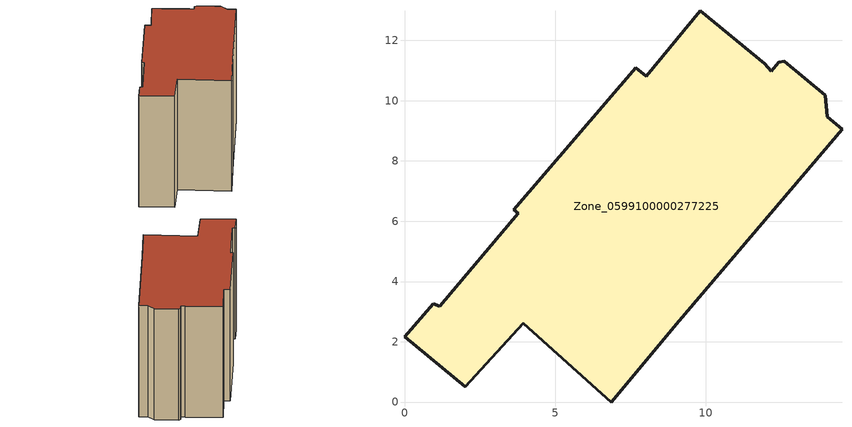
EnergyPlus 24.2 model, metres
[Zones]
Zone_0599100000277225
 floor ground (C_G): 1.17,3.18 3.78,6.27 3.62,6.38 7.67,11.1 8.03,10.81 9.81,12.98 11.95,11.22 12.17,10.98 12.42,11.28 12.61,11.31 13.97,10.18 14.03,9.47 14.52,9.06 9.12,2.7 6.87,0 3.94,2.61 2.02,0.51 0,2.16 0.95,3.26 z0
 wall outside (C_F): 14.52,9.06 14.03,9.47 13.97,10.18 12.61,11.31 12.42,11.28 12.17,10.98 11.95,11.22 9.81,12.98 8.03,10.81 7.67,11.1 3.62,6.38 3.78,6.27 1.17,3.18 0.95,3.26 0,2.16 2.02,0.51 3.94,2.61 6.87,0 9.12,2.7 14.52,9.06 z0:8.9
 roof outside (C_R): 3.78,6.27 1.17,3.18 0.95,3.26 0,2.16 2.02,0.51 3.94,2.61 6.87,0 9.12,2.7 14.52,9.06 14.03,9.47 13.97,10.18 12.61,11.31 12.42,11.28 12.17,10.98 11.95,11.22 9.81,12.98 8.03,10.81 7.67,11.1 3.62,6.38 z8.9
[BUILDING]
Pand.0599100000277225: North Axis=0; Terrain=City; Loads Convergence Tolerance Value=0.04; Temperature Convergence Tolerance Value=0.4; Solar Distribution=FullExterior; Maximum Number of Warmup Days=25; Minimum Number of Warmup Days=1
[Site:Location]
Rotterdam.The.Hague.AP_ZH_NLD Design_Conditions: Latitude=51.96; Longitude=4.45; Time Zone=1; Elevation=-4.5
[SITE:GROUNDTEMPERATURE:BUILDINGSURFACE]
18, 18, 18, 18, 18, 18, 18, 18, 18, 18, 18, 18
[MATERIAL] Thermal Absorptance=0.9; Solar Absorptance=0.7; Visible Absorptance=0.7
Name | Roughness | Thickness | Conductivity | Density | Specific Heat
G.TC.1946 | MediumSmooth | 0.15 | 1 | 540 | 1210
F.TC.1946 | Rough | 0.3 | 0.857143 | 1920 | 840
R.TC.1946 | MediumRough | 0.2 | 0.909091 | 1500 | 1000
[CONSTRUCTION]
C_G: G.TC.1946
C_F: F.TC.1946
C_R: R.TC.1946
[ZONE]
Zone_0599100000277225: Type=1; Multiplier=1; Ceiling Height=Autocalculate; Volume=Autocalculate; Floor Area=autocalculate; Part of Total Floor Area=Yes
[ZONEINFILTRATION:DESIGNFLOWRATE]
Infil_Zone_0599100000277225: Zone or ZoneList or Space or SpaceList=Zone_0599100000277225; Schedule=AlwaysOn; Design Flow Rate Calculation Method=Flow/Area; Flow Rate per Floor Area=0.003; Constant Term Coefficient=1; Temperature Term Coefficient=0; Velocity Term Coefficient=0; Velocity Squared Term Coefficient=0
[HVACTEMPLATE:ZONE:IDEALLOADSAIRSYSTEM]
Zone_0599100000277225: Maximum Heating Supply Air Temperature=50; Minimum Cooling Supply Air Temperature=13; Maximum Heating Supply Air Humidity Ratio=0.0156; Minimum Cooling Supply Air Humidity Ratio=0.0077; Heating Limit=NoLimit; Cooling Limit=NoLimit; Dehumidification Control Type=ConstantSensibleHeatRatio; Cooling Sensible Heat Ratio=0.7; Dehumidification Setpoint=60; Humidification Control Type=None; Humidification Setpoint=30; Outdoor Air Method=None; Outdoor Air Flow Rate per Person=0.00944; Outdoor Air Flow Rate per Zone Floor Area=0; Outdoor Air Flow Rate per Zone=0; Demand Controlled Ventilation Type=None; Outdoor Air Economizer Type=NoEconomizer; Heat Recovery Type=None; Sensible Heat Recovery Effectiveness=0.7; Latent Heat Recovery Effectiveness=0.65
[ZONECONTROL:THERMOSTAT]
ThermostatControl_Zone_0599100000277225: Zone or ZoneList=Zone_0599100000277225; Control Type Schedule=DualSetpointControlType; Control 1=Thermostat_Zone_0599100000277225; Temperature Difference Between Cutout And Setpoint=0
[THERMOSTATSETPOINT:DUALSETPOINT]
Thermostat_Zone_0599100000277225: Heating Setpoint Temperature Schedule=HeatingSetpoint_Zone_0599100000277225; Cooling Setpoint Temperature Schedule=CoolingSetpoint_Zone_0599100000277225
[SCHEDULE:COMPACT]
HeatingSetpoint_Zone_0599100000277225: Through: 12/31, For: AllDays, Until: 24:00, 21
CoolingSetpoint_Zone_0599100000277225: Through: 12/31, For: AllDays, Until: 24:00, 24
DualSetpointControlType: Through: 12/31, For: AllDays, Until: 24:00, 4
AlwaysOn: Through: 12/31, For: AllDays, Until: 24:00, 1
